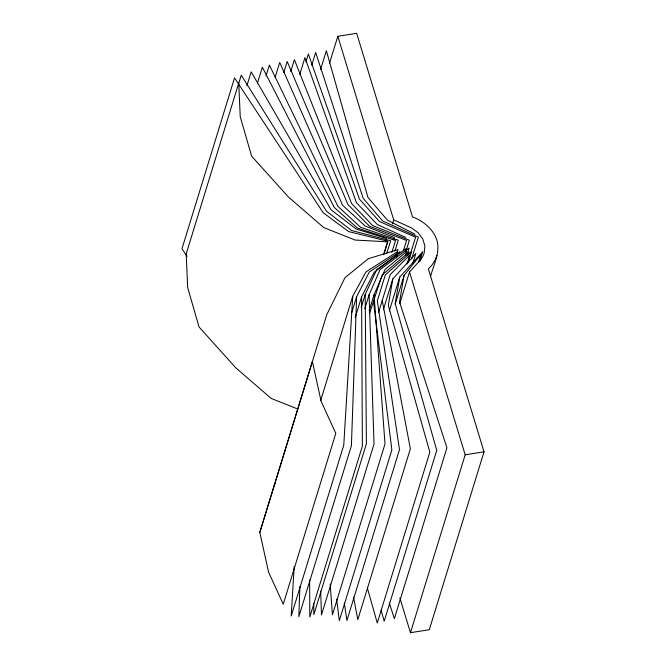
<?xml version="1.0" encoding="UTF-8"?>
<svg xmlns="http://www.w3.org/2000/svg" width="666" height="666" viewBox="0 0 666 666"><rect width="100%" height="100%" fill="white"/><g stroke="black" fill="none" stroke-linecap="round" stroke-linejoin="round"><path stroke-width="1" d="M299.891 586.588L298.834 616.616L351.398 445.762L356.635 296.67L369.33 271.978L399.85 251.706L399.234 253.688M294.205 566.391L291.217 616.025L343.773 445.163L352.739 296.262L366.059 271.786L397.094 251.973L396.178 254.953M412.82 263.386L415.875 253.455L392.807 278.921L388.286 305.403L429.836 452.156L377.281 623.018L367.382 588.078M419.738 261.563L422.793 251.631L399.725 277.098L395.204 303.588L436.754 450.333L384.19 621.195L381.085 610.214M418.423 262.437L420.87 254.487L404.046 275.449L399.525 301.939L446.928 447.76L394.372 618.622L389.31 603.055M430.536 276.365C434.099 263.361 442.316 248.684 434.865 235.423C430.153 226.623 421.711 220.429 412.529 216.883L356.668 33.3L337.829 36.28L329.57 63.112M238.803 83.15L241.25 75.208L326.531 211.247L351.565 230.494L390.651 240.734L386.671 253.646M246.911 85.748L251.19 71.845L331.019 209.723L356.052 228.971L386.488 238.361L385.88 240.343M257.467 83.117L262.362 67.224L334.324 207.501L357.459 228.088L395.521 240.543L391.858 252.464M266.017 75.999L269.38 65.068L337.87 206.302L360.506 227.223L398.268 240.218L394.905 251.149M275.133 77.356L279.712 62.454L342.532 205.12L365.168 226.04L394.405 237.562L393.797 239.544M283.841 72.436L287.196 61.505L348.018 204.645L369.522 226.249L406.585 240.443L403.529 250.374M290.726 71.612L294.389 59.69L351.656 203.621L372.627 225.524L409.357 240.251L405.994 251.182M299.742 74.459L304.936 57.567L356.418 202.664L377.389 224.567L405.711 237.421M305.919 61.921L308.366 53.971L359.449 199.142L379.478 221.545L415.592 237.188L410.697 253.08M311.713 65.36L315.684 52.447L363.153 198.26L382.642 220.954L418.373 237.113L411.646 258.966M320.562 69.63L326.373 50.758L367.982 197.502L387.47 220.188L414.918 234.141M259.815 532.375L312.379 361.513L321.112 401.24L335.806 433.358L283.25 604.22L268.548 572.102L259.815 532.375L326.815 314.618L344.988 277.68L368.323 258.699L398.01 249.6L396.478 254.562M320.654 400.566L352.739 296.262M351.44 313.553L356.635 296.67M355.178 317.682L361.596 296.828L374.292 272.136L397.294 255.045L396.378 258.025M361.213 307.409L365.193 294.497L376.806 269.472L406.393 248.41L405.477 251.39M364.826 308.649L369.106 294.747L380.086 269.539L409.124 248.035L406.984 254.986M392.465 223.843L393.689 219.863L337.829 36.28M383.558 254.703L387.529 241.791L355.086 240.051L323.743 227.564L288.386 196.978L251.631 156.152L240.226 116.741L238.753 83.059L186.189 253.912L187.662 287.595L199.067 327.006L235.822 367.832L271.179 398.426L297.777 409.024M383.991 254.162L387.962 241.25L348.651 231.577L323.16 212.695L234.54 77.864L181.976 248.718L187.088 256.502M369.164 310.597L374.059 294.705L385.04 269.497L406.809 251.482L405.586 255.453M369.43 313.786L382.043 275.091L409.007 252.031L408.091 255.011M378.571 312.396L390.226 274.55L409.773 255.07L407.018 264.011M383.341 309.715L392.807 278.921M389.335 310.872L399.725 277.098M408.558 260.04L410.09 255.07M395.179 304.262L404.046 275.449M408.308 262.396L411.671 251.465L385.306 274.933L377.314 300.857L399.483 449.65L346.919 620.504L344.322 603.063M399.75 303.738L409.532 271.936L420.82 259.549L422.843 256.368L424.209 252.98L424.875 245.887L422.744 238.894L418.023 232.65L411.13 227.714L393.689 219.863M436.954 255.494L435.006 260.314L432.126 264.835L428.38 268.956L484.024 451.823L429.295 629.72L410.456 632.7L465.184 454.803L409.532 271.936M274.25 485.472L275.616 482.708M465.184 454.803L484.024 451.823M399.866 597.918L410.456 632.7M382.234 300.474L410.373 448.801L357.809 619.655L353.546 597.186M373.401 300.874L391.858 449.883L339.302 620.737L336.621 599.159M374.059 294.705L384.998 443.972L332.434 614.835L330.178 583.99M369.106 294.747L374.034 444.072L321.47 614.926L320.679 591.075M365.193 294.497L366.392 443.781L313.828 614.643L313.736 603.238M361.596 296.828L362.379 446.103L309.815 616.966L309.623 579.953"/></g></svg>
